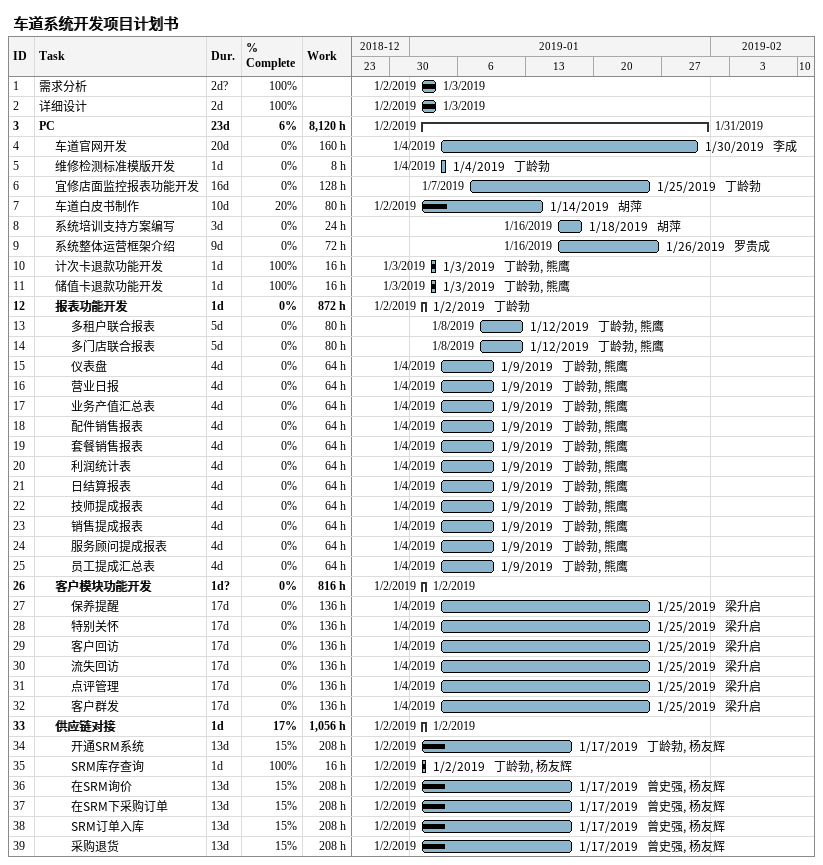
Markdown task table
车道系统开发项目计划书

| ID | Level | Task | Duration | Start | Finish | Resources | % complete | Work (h) |
|---|---|---|---|---|---|---|---|---|
| 1 | 1 | 需求分析 | 2d? | 2019-01-02 | 2019-01-03 |  | 100 |  |
| 2 | 1 | 详细设计 | 2d | 2019-01-02 | 2019-01-03 |  | 100 |  |
| 3 | 1 | **PC** | 23d | 2019-01-02 | 2019-01-31 |  | 6 | 8120 |
| 4 | 2 | 车道官网开发 | 20d | 2019-01-04 | 2019-01-30 | 李成 | 0 | 160 |
| 5 | 2 | 维修检测标准模版开发 | 1d | 2019-01-04 | 2019-01-04 | 丁龄勃 | 0 | 8 |
| 6 | 2 | 宜修店面监控报表功能开发 | 16d | 2019-01-07 | 2019-01-25 | 丁龄勃 | 0 | 128 |
| 7 | 2 | 车道白皮书制作 | 10d | 2019-01-02 | 2019-01-14 | 胡萍 | 20 | 80 |
| 8 | 2 | 系统培训支持方案编写 | 3d | 2019-01-16 | 2019-01-18 | 胡萍 | 0 | 24 |
| 9 | 2 | 系统整体运营框架介绍 | 9d | 2019-01-16 | 2019-01-26 | 罗贵成 | 0 | 72 |
| 10 | 2 | 计次卡退款功能开发 | 1d | 2019-01-03 | 2019-01-03 | 丁龄勃, 熊鹰 | 100 | 16 |
| 11 | 2 | 储值卡退款功能开发 | 1d | 2019-01-03 | 2019-01-03 | 丁龄勃, 熊鹰 | 100 | 16 |
| 12 | 2 | **报表功能开发** | 1d | 2019-01-02 | 2019-01-02 | 丁龄勃 | 0 | 872 |
| 13 | 3 | 多租户联合报表 | 5d | 2019-01-08 | 2019-01-12 | 丁龄勃, 熊鹰 | 0 | 80 |
| 14 | 3 | 多门店联合报表 | 5d | 2019-01-08 | 2019-01-12 | 丁龄勃, 熊鹰 | 0 | 80 |
| 15 | 3 | 仪表盘 | 4d | 2019-01-04 | 2019-01-09 | 丁龄勃, 熊鹰 | 0 | 64 |
| 16 | 3 | 营业日报 | 4d | 2019-01-04 | 2019-01-09 | 丁龄勃, 熊鹰 | 0 | 64 |
| 17 | 3 | 业务产值汇总表 | 4d | 2019-01-04 | 2019-01-09 | 丁龄勃, 熊鹰 | 0 | 64 |
| 18 | 3 | 配件销售报表 | 4d | 2019-01-04 | 2019-01-09 | 丁龄勃, 熊鹰 | 0 | 64 |
| 19 | 3 | 套餐销售报表 | 4d | 2019-01-04 | 2019-01-09 | 丁龄勃, 熊鹰 | 0 | 64 |
| 20 | 3 | 利润统计表 | 4d | 2019-01-04 | 2019-01-09 | 丁龄勃, 熊鹰 | 0 | 64 |
| 21 | 3 | 日结算报表 | 4d | 2019-01-04 | 2019-01-09 | 丁龄勃, 熊鹰 | 0 | 64 |
| 22 | 3 | 技师提成报表 | 4d | 2019-01-04 | 2019-01-09 | 丁龄勃, 熊鹰 | 0 | 64 |
| 23 | 3 | 销售提成报表 | 4d | 2019-01-04 | 2019-01-09 | 丁龄勃, 熊鹰 | 0 | 64 |
| 24 | 3 | 服务顾问提成报表 | 4d | 2019-01-04 | 2019-01-09 | 丁龄勃, 熊鹰 | 0 | 64 |
| 25 | 3 | 员工提成汇总表 | 4d | 2019-01-04 | 2019-01-09 | 丁龄勃, 熊鹰 | 0 | 64 |
| 26 | 2 | **客户模块功能开发** | 1d? | 2019-01-02 | 2019-01-02 |  | 0 | 816 |
| 27 | 3 | 保养提醒 | 17d | 2019-01-04 | 2019-01-25 | 梁升启 | 0 | 136 |
| 28 | 3 | 特别关怀 | 17d | 2019-01-04 | 2019-01-25 | 梁升启 | 0 | 136 |
| 29 | 3 | 客户回访 | 17d | 2019-01-04 | 2019-01-25 | 梁升启 | 0 | 136 |
| 30 | 3 | 流失回访 | 17d | 2019-01-04 | 2019-01-25 | 梁升启 | 0 | 136 |
| 31 | 3 | 点评管理 | 17d | 2019-01-04 | 2019-01-25 | 梁升启 | 0 | 136 |
| 32 | 3 | 客户群发 | 17d | 2019-01-04 | 2019-01-25 | 梁升启 | 0 | 136 |
| 33 | 2 | **供应链对接** | 1d | 2019-01-02 | 2019-01-02 |  | 17 | 1056 |
| 34 | 3 | 开通SRM系统 | 13d | 2019-01-02 | 2019-01-17 | 丁龄勃, 杨友辉 | 15 | 208 |
| 35 | 3 | SRM库存查询 | 1d | 2019-01-02 | 2019-01-02 | 丁龄勃, 杨友辉 | 100 | 16 |
| 36 | 3 | 在SRM询价 | 13d | 2019-01-02 | 2019-01-17 | 曾史强, 杨友辉 | 15 | 208 |
| 37 | 3 | 在SRM下采购订单 | 13d | 2019-01-02 | 2019-01-17 | 曾史强, 杨友辉 | 15 | 208 |
| 38 | 3 | SRM订单入库 | 13d | 2019-01-02 | 2019-01-17 | 曾史强, 杨友辉 | 15 | 208 |
| 39 | 3 | 采购退货 | 13d | 2019-01-02 | 2019-01-17 | 曾史强, 杨友辉 | 15 | 208 |
